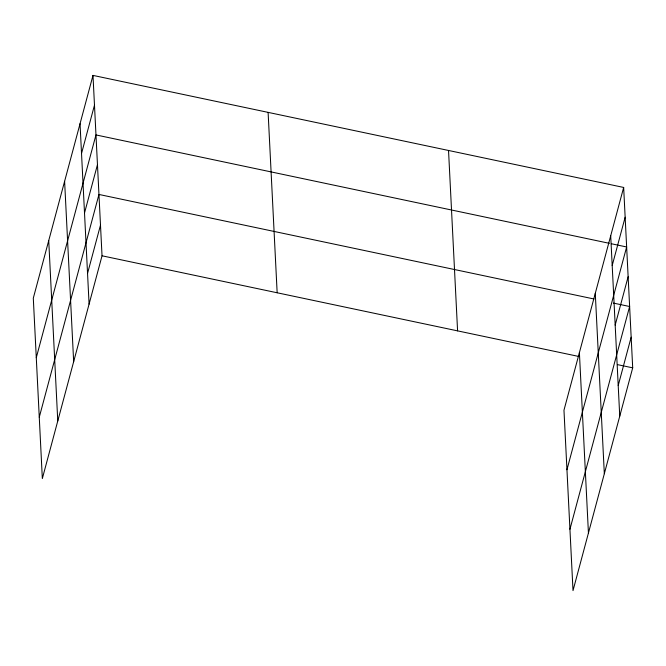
<?xml version="1.0" encoding="UTF-8"?>
<svg xmlns="http://www.w3.org/2000/svg" width="666" height="666" viewBox="0 0 666 666"><rect width="100%" height="100%" fill="white"/><g stroke="black" fill="none" stroke-linecap="round" stroke-linejoin="round"><path stroke-width="1" d="M92.99 75.4L33.3 298.16L42.341 478.554L102.031 255.794L92.99 75.4L623.659 187.446L632.7 367.84L573.01 590.6L563.969 410.206L623.659 187.446M81.527 153.496L94.48 105.161M36.289 357.684L95.971 134.932L609.332 243.323M84.515 213.02L97.461 164.693M39.269 417.216L98.959 194.455L593.989 298.984M87.546 273.451L100.491 225.125M612.196 265.543L625.149 217.216M566.949 469.738L626.639 246.978L611.371 243.756M615.184 325.075L628.13 276.748M569.938 529.27L629.628 306.51L613.336 303.072M618.215 385.506L631.16 337.179M102.031 255.794L578.737 356.452M617.432 364.618L632.7 367.84M610.705 235.781L619.746 416.175M595.279 293.34L604.328 473.734M579.395 352.647L588.436 533.041M448.534 150.474L457.584 330.869M268.107 112.379L277.156 292.765M80.037 123.726L89.086 304.121M64.61 181.294L73.66 361.68M48.726 240.593L57.767 420.987"/></g></svg>
